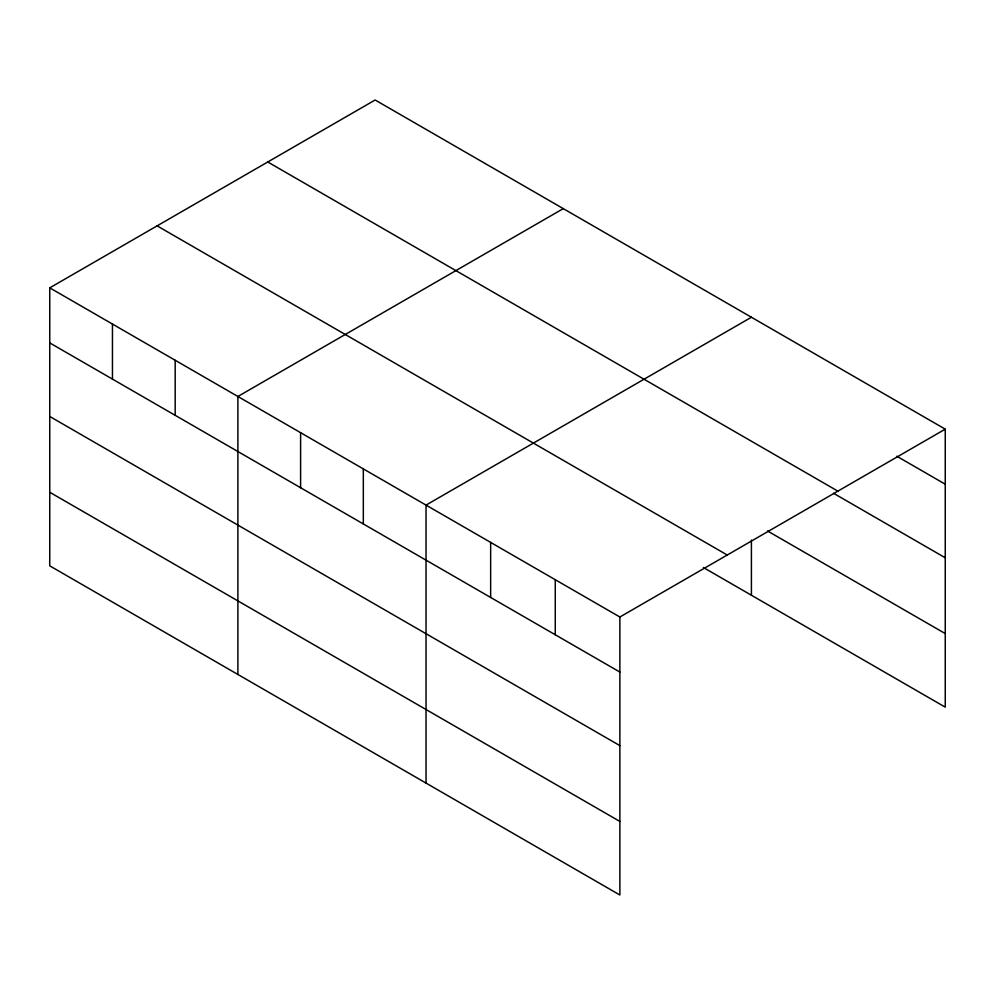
<?xml version="1.0" encoding="UTF-8"?>
<svg xmlns="http://www.w3.org/2000/svg" width="995" height="995" viewBox="0 0 995 995"><rect width="100%" height="100%" fill="white"/><g stroke="black" fill="none" stroke-linecap="round" stroke-linejoin="round"><path stroke-width="1.49" d="M49.75 287.853L619.873 617.012L619.873 895.002L49.75 565.844L49.75 287.853L375.127 99.998L945.25 429.156L945.25 707.146L703.365 567.498M563.269 208.627L237.892 396.47L237.892 674.461M751.412 317.243L426.034 505.099L426.034 783.09M619.873 617.012L945.25 429.156M896.793 456.22L945.25 484.204M267.755 161.986L837.877 491.144M833.524 493.271L945.25 557.772M767.555 530.994L945.25 633.579M157.123 225.865L727.245 555.023M49.75 342.902L619.873 672.06M49.75 416.47L619.873 745.628M49.75 492.264L619.873 821.435M751.412 540.049L751.412 595.234M555.26 579.712L555.26 634.748M490.647 542.399L490.647 597.448M363.324 468.894L363.324 523.93M300.602 432.688L300.602 487.724M175.182 360.265L175.182 415.313M112.46 324.059L112.46 379.107"/></g></svg>
